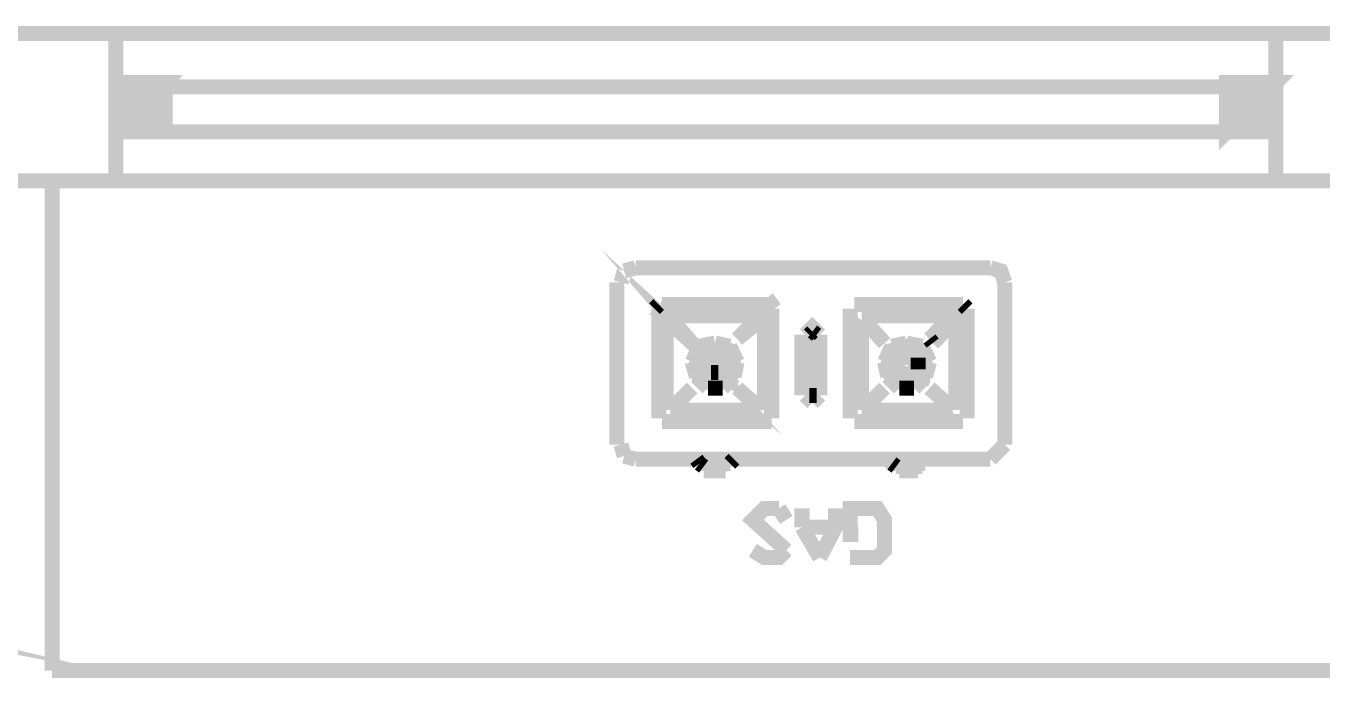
# Model space of a CAD drawing. Header units: inches. Extents: x -524 to 1067, y -71 to 1110.
# Drawn here: x 682 to 761.8, y 432.6 to 472.7 of the extents above; entities that cross this region are included whole.
import ezdxf

# ---------------------------------------------------------------- set-up
doc = ezdxf.new("R2010")
doc.units = ezdxf.units.IN
doc.header["$MEASUREMENT"] = 0
doc.layers.add('H', color=7, linetype='Continuous')
doc.layers.add('P', color=7, linetype='Continuous')

msp = doc.modelspace()

# ---------------------------------------------------------------- hatches: boundary and pattern name
at = {"layer": 'H', "linetype": 'Continuous'}
for points in [[(687.570425157692, 466.1749621073224), (687.570425157692, 469.1349806344184), (690.5304436847878, 469.1349806344184), (690.5304436847878, 466.1749621073224), (687.570425157692, 466.1749621073224)], [(755.94283831193, 466.1749621073224), (755.94283831193, 469.1349806344184), (758.9685539210082, 469.1349806344184), (758.9685539210082, 466.1749621073224), (755.94283831193, 466.1749621073224)]]:
    msp.add_hatch(color=256, dxfattribs=at).paths.add_polyline_path(points)

# ---------------------------------------------------------------- linework, layer by layer
at = {"layer": 'P', "const_width": 0.927058823529412}
for points in [[(687.5047280757096, 472.2263933254791), (630.724200053477, 472.2263933254791)], [(692.1400221933566, 472.2263933254791), (687.5047280757096, 472.2263933254791), (758.9028568390258, 472.2263933254791), (803.6462195069275, 472.2263933254791)], [(803.6462195069275, 472.2263933254791), (758.9028568390258, 472.2263933254791), (687.5047280757096, 472.2263933254791)], [(687.5047280757096, 472.2263933254791), (692.1400221933566, 472.2263933254791)], [(692.1400221933566, 472.2263933254791), (687.5047280757096, 472.2263933254791), (701.6697489186922, 472.2263933254791)], [(687.5047280757096, 463.1492464982442), (687.5047280757096, 472.2263933254791)], [(687.5047280757096, 472.2263933254791), (687.5047280757096, 463.1492464982442)], [(723.6855710585719, 472.2263933254791), (687.5047280757096, 472.2263933254791)], [(688.023005055793, 472.2263933254791), (700.0601704101236, 472.2263933254791)], [(710.9403371539865, 472.2263933254791), (758.9028568390258, 472.2263933254791)], [(740.8106104286505, 472.2263933254791), (710.9403371539865, 472.2263933254791)], [(710.9403371539865, 472.2263933254791), (758.9028568390258, 472.2263933254791), (749.6322686037317, 472.2263933254791)], [(758.9028568390258, 463.1492464982442), (758.9028568390258, 472.2263933254791), (710.9403371539865, 472.2263933254791)], [(758.9028568390258, 472.2263933254791), (803.6462195069275, 472.2263933254791)], [(758.9028568390258, 472.2263933254791), (803.6462195069275, 472.2263933254791)], [(687.5047280757096, 469.2006777164008), (687.5047280757096, 466.1749621073225)], [(687.5047280757096, 466.1749621073225), (690.5304436847878, 469.2006777164008), (687.5047280757096, 469.2006777164008)], [(687.5047280757096, 466.1749621073225), (690.5304436847878, 469.2006777164008)], [(690.5304436847878, 469.2006777164008), (690.5304436847878, 466.1749621073225), (687.5047280757096, 466.1749621073225)], [(687.5047280757096, 468.9415392263591), (757.5524168204986, 468.9415392263591)], [(757.5524168204986, 468.9415392263591), (757.5524168204986, 466.1749621073225), (687.5047280757096, 466.1749621073225)], [(758.9028568390258, 469.2006777164008), (755.8771412299477, 466.1749621073225)], [(758.9028568390258, 469.2006777164008), (755.8771412299477, 466.1749621073225), (755.8771412299477, 469.2006777164008), (758.9028568390258, 469.2006777164008)], [(758.9028568390258, 466.1749621073225), (758.9028568390258, 469.2006777164008)], [(755.8771412299477, 466.1749621073225), (758.9028568390258, 466.1749621073225)], [(630.724200053477, 463.1492464982442), (794.5690726796929, 463.1492464982442), (763.3447095486138, 463.1492464982442)], [(683.5775025083171, 463.1492464982442), (683.5775025083171, 433.0198347335383)], [(720.6598554494938, 455.2947953634596), (722.9775025083172, 453.1705897126953), (720.9189939395353, 455.5502840156133)], [(718.7947882887711, 457.6124424222831), (718.6013468807118, 456.9043738720284)], [(719.502856839026, 457.8058838303423), (718.7947882887711, 457.6124424222831)], [(719.502856839026, 457.8058838303423), (741.3288874087341, 457.8058838303423)], [(742.2267475291603, 456.9043738720284), (741.9712588770062, 457.6124424222831), (741.3288874087341, 457.8058838303423)], [(718.3422083906703, 446.9257170864795), (718.3422083906703, 456.9043738720284)], [(742.2267475291603, 456.9043738720284), (742.2267475291603, 446.9257170864795)], [(720.9189939395353, 455.5502840156133), (720.6598554494938, 455.2947953634596)], [(720.9189939395353, 448.5352955950483), (720.9189939395353, 455.2947953634596)], [(721.1124353475946, 455.5502840156133), (727.871935116006, 455.5502840156133)], [(728.0653765240652, 455.2947953634596), (727.871935116006, 455.5502840156133), (725.7477294652417, 453.4260783648491)], [(725.7477294652417, 453.4260783648491), (728.0653765240652, 455.2947953634596)], [(727.871935116006, 455.2947953634596), (727.871935116006, 448.5352955950483)], [(732.7006706417123, 455.5502840156133), (734.8248762924766, 453.1705897126953), (732.7006706417123, 455.5502840156133)], [(732.7006706417123, 448.5352955950483), (732.7006706417123, 455.2947953634596)], [(732.956159293866, 455.5502840156133), (739.6536118181828, 455.5502840156133)], [(739.6536118181828, 455.5502840156133), (737.5914534115132, 453.4260783648491)], [(737.7848948195724, 453.1705897126953), (739.9091004703366, 455.2947953634596)], [(739.9091004703366, 455.2947953634596), (739.6536118181828, 455.5502840156133)], [(739.9091004703366, 455.2947953634596), (739.9091004703366, 448.5352955950483)], [(721.3679239997484, 449.0499227372437), (721.3679239997484, 454.5867268132049)], [(721.6270624897902, 454.8422154653587), (727.1638665657513, 454.8422154653587)], [(727.4230050557928, 454.5867268132049), (727.4230050557928, 449.0499227372437)], [(730.8319536431018, 453.6852168548908), (730.3830235828887, 454.1341469151038), (729.9304436847876, 453.6852168548908)], [(733.408739191967, 454.8422154653587), (739.0112403499104, 454.8422154653587)], [(733.408739191967, 449.0499227372437), (733.408739191967, 454.5867268132049)], [(739.201031920082, 454.5867268132049), (739.201031920082, 449.0499227372437)], [(729.7406521146163, 453.6852168548908), (729.7406521146163, 449.9514326955578)], [(729.9304436847876, 453.6852168548908), (729.9304436847876, 449.9514326955578)], [(730.3830235828887, 453.8786582629501), (730.1895821748294, 453.6852168548908)], [(730.6385122350425, 453.6852168548908), (730.3830235828887, 453.8786582629501)], [(730.8319536431018, 449.9514326955578), (730.8319536431018, 453.6852168548908)], [(730.8319536431018, 449.9514326955578), (730.8319536431018, 453.6852168548908)], [(724.3936396088266, 453.1705897126953), (723.430082406418, 452.9771483046361), (722.9775025083172, 452.0099412643396)], [(723.430082406418, 452.7180098145944), (723.2366409983588, 451.8164998562803), (723.430082406418, 450.9149898979663)], [(723.430082406418, 452.7180098145944), (723.2366409983588, 451.8164998562803), (723.430082406418, 450.9149898979663)], [(724.3936396088266, 452.9771483046361), (723.430082406418, 452.7180098145944)], [(724.3936396088266, 452.9771483046361), (723.430082406418, 452.7180098145944)], [(725.2951495671407, 452.9771483046361), (724.3936396088266, 453.1705897126953)], [(724.3936396088266, 450.6595012458125), (725.2951495671407, 450.9149898979663), (725.5542880571825, 451.8164998562803), (725.2951495671407, 452.7180098145944), (724.3936396088266, 452.9771483046361)], [(724.3936396088266, 450.6595012458125), (725.2951495671407, 450.9149898979663), (725.5542880571825, 451.8164998562803), (725.2951495671407, 452.7180098145944), (724.3936396088266, 452.9771483046361)], [(725.7477294652417, 452.0099412643396), (725.2951495671407, 452.9771483046361)], [(735.2738063526895, 452.9771483046361), (734.8248762924766, 452.0099412643396)], [(736.1753163110036, 452.9771483046361), (735.2738063526895, 452.7180098145944), (735.0183177005358, 451.8164998562803), (735.2738063526895, 450.9149898979663), (736.1753163110036, 450.6595012458125), (737.1425233513, 450.9149898979663), (737.3359647593593, 451.8164998562803), (737.1425233513, 452.7180098145944), (736.1753163110036, 452.9771483046361)], [(736.1753163110036, 452.9771483046361), (735.2738063526895, 452.7180098145944), (735.0183177005358, 451.8164998562803), (735.2738063526895, 450.9149898979663), (736.1753163110036, 450.6595012458125), (737.1425233513, 450.9149898979663), (737.3359647593593, 451.8164998562803), (737.1425233513, 452.7180098145944), (736.1753163110036, 452.9771483046361)], [(736.1753163110036, 453.1705897126953), (735.2738063526895, 452.9771483046361)], [(737.1425233513, 452.9771483046361), (736.1753163110036, 453.1705897126953)], [(737.5914534115132, 452.0099412643396), (737.1425233513, 452.9771483046361)], [(737.5914534115132, 453.4260783648491), (737.7848948195724, 453.1705897126953)], [(722.9775025083172, 452.0099412643396), (723.2366409983588, 451.1084313060256)], [(724.3936396088266, 452.5245684065351), (723.6855710585719, 452.0099412643396), (723.6855710585719, 451.3675697960673), (724.3936396088266, 451.1084313060256), (725.039660914987, 451.5610112041266)], [(724.3936396088266, 452.2690797543813), (723.9447095486137, 452.0099412643396), (724.1381509566729, 451.3675697960673)], [(725.039660914987, 451.5610112041266), (725.039660914987, 452.2690797543813), (724.3936396088266, 452.5245684065351)], [(724.5870810168858, 451.3675697960673), (724.8462195069276, 452.0099412643396), (724.3936396088266, 452.2690797543813)], [(725.5542880571825, 451.1084313060256), (725.7477294652417, 452.0099412643396)], [(734.8248762924766, 452.0099412643396), (735.0183177005358, 451.1084313060256)], [(736.1753163110036, 452.5245684065351), (735.5329448427312, 452.0099412643396), (735.5329448427312, 451.3675697960673)], [(736.1753163110036, 452.2690797543813), (735.7263862507905, 452.0099412643396), (735.9818749029444, 451.3675697960673), (736.4344548010454, 451.3675697960673), (736.6278962091046, 452.0099412643396), (736.1753163110036, 452.2690797543813)], [(736.8833848612585, 452.2690797543813), (736.1753163110036, 452.5245684065351)], [(736.8833848612585, 451.5610112041266), (736.8833848612585, 452.2690797543813)], [(737.3359647593593, 451.1084313060256), (737.5914534115132, 452.0099412643396)], [(724.1381509566729, 451.3675697960673), (724.5870810168858, 451.3675697960673)], [(735.5329448427312, 451.3675697960673), (736.1753163110036, 451.1084313060256)], [(736.1753163110036, 451.1084313060256), (736.8833848612585, 451.5610112041266)], [(720.9189939395353, 448.341854186989), (722.9775025083172, 450.4003627557708), (720.9189939395353, 448.341854186989)], [(723.2366409983588, 451.1084313060256), (723.9447095486137, 450.4003627557708)], [(723.430082406418, 450.9149898979663), (724.3936396088266, 450.6595012458125)], [(723.430082406418, 450.9149898979663), (724.3936396088266, 450.6595012458125)], [(723.9447095486137, 450.4003627557708), (724.8462195069276, 450.4003627557708)], [(724.8462195069276, 450.4003627557708), (725.5542880571825, 451.1084313060256)], [(728.0653765240652, 448.341854186989), (725.7477294652417, 450.4003627557708), (728.0653765240652, 448.341854186989)], [(732.7006706417123, 448.341854186989), (734.8248762924766, 450.4003627557708), (732.7006706417123, 448.341854186989)], [(735.0183177005358, 451.1084313060256), (735.7263862507905, 450.4003627557708)], [(735.7263862507905, 450.4003627557708), (736.6278962091046, 450.4003627557708)], [(736.6278962091046, 450.4003627557708), (737.3359647593593, 451.1084313060256)], [(739.9091004703366, 448.341854186989), (737.5914534115132, 450.4003627557708), (739.9091004703366, 448.341854186989)], [(729.9304436847876, 449.9514326955578), (730.3830235828887, 449.4988527974568)], [(730.1895821748294, 449.9514326955578), (730.6385122350425, 449.9514326955578)], [(730.3830235828887, 449.4988527974568), (730.8319536431018, 449.9514326955578)], [(727.1638665657513, 449.0499227372437), (721.6270624897902, 449.0499227372437)], [(739.0112403499104, 449.0499227372437), (733.408739191967, 449.0499227372437)], [(727.871935116006, 448.341854186989), (721.1124353475946, 448.341854186989)], [(739.6536118181828, 448.341854186989), (732.956159293866, 448.341854186989)], [(718.6013468807118, 446.9257170864795), (718.7947882887711, 446.2176485362248)], [(741.3288874087341, 446.0242071281655), (742.2267475291603, 446.9257170864795)], [(718.7947882887711, 446.2176485362248), (719.502856839026, 446.0242071281655)], [(741.3288874087341, 446.0242071281655), (719.502856839026, 446.0242071281655)], [(723.430082406418, 445.7650686381238), (723.2366409983588, 446.0242071281655)], [(725.2951495671407, 445.7650686381238), (723.430082406418, 445.7650686381238)], [(723.6855710585719, 445.5716272300646), (723.430082406418, 445.7650686381238)], [(725.2951495671407, 445.7650686381238), (723.6855710585719, 445.5716272300646)], [(725.5542880571825, 446.0242071281655), (725.2951495671407, 445.7650686381238)], [(735.0183177005358, 446.0242071281655), (735.2738063526895, 445.7650686381238), (737.3359647593593, 445.7650686381238)], [(735.2738063526895, 445.7650686381238), (735.5329448427312, 445.5716272300646)], [(735.5329448427312, 445.5716272300646), (737.1425233513, 445.5716272300646)], [(725.039660914987, 445.3161385779107), (723.6855710585719, 445.3161385779107)], [(735.7263862507905, 445.3161385779107), (736.8833848612585, 445.3161385779107)], [(728.3208651762191, 442.9984915190872), (727.4230050557928, 442.9984915190872), (726.71128666765, 442.2904229688325), (728.7734450743199, 440.421705970222)], [(728.7734450743199, 442.2904229688325), (728.3208651762191, 442.9984915190872)], [(729.7406521146163, 441.8378430707314), (729.7406521146163, 442.9984915190872)], [(731.7991606833982, 442.9984915190872), (731.7991606833982, 441.8378430707314), (730.8319536431018, 439.9727759100089)], [(733.2152977839078, 441.3889130105184), (732.7006706417123, 441.3889130105184), (732.7006706417123, 442.9984915190872), (734.3759462322635, 442.9984915190872), (734.8248762924766, 442.2904229688325), (734.8248762924766, 440.421705970222), (734.3759462322635, 439.9727759100089), (732.7006706417123, 439.9727759100089)], [(730.8319536431018, 439.9727759100089), (729.7406521146163, 441.8378430707314)], [(731.7991606833982, 441.8378430707314), (729.7406521146163, 441.8378430707314)], [(666.0035330780254, 437.4616874431261), (667.0984844443988, 437.2025489530844), (665.7443945879836, 437.4616874431261), (666.0035330780254, 437.4616874431261)], [(728.7734450743199, 440.421705970222), (728.3208651762191, 439.9727759100089), (727.4230050557928, 439.9727759100089), (726.71128666765, 440.421705970222)], [(683.5775025083171, 433.0198347335383), (764.6951495671408, 433.0198347335383)]]:
    msp.add_lwpolyline(points, dxfattribs=at)

doc.saveas('drawing.dxf')
